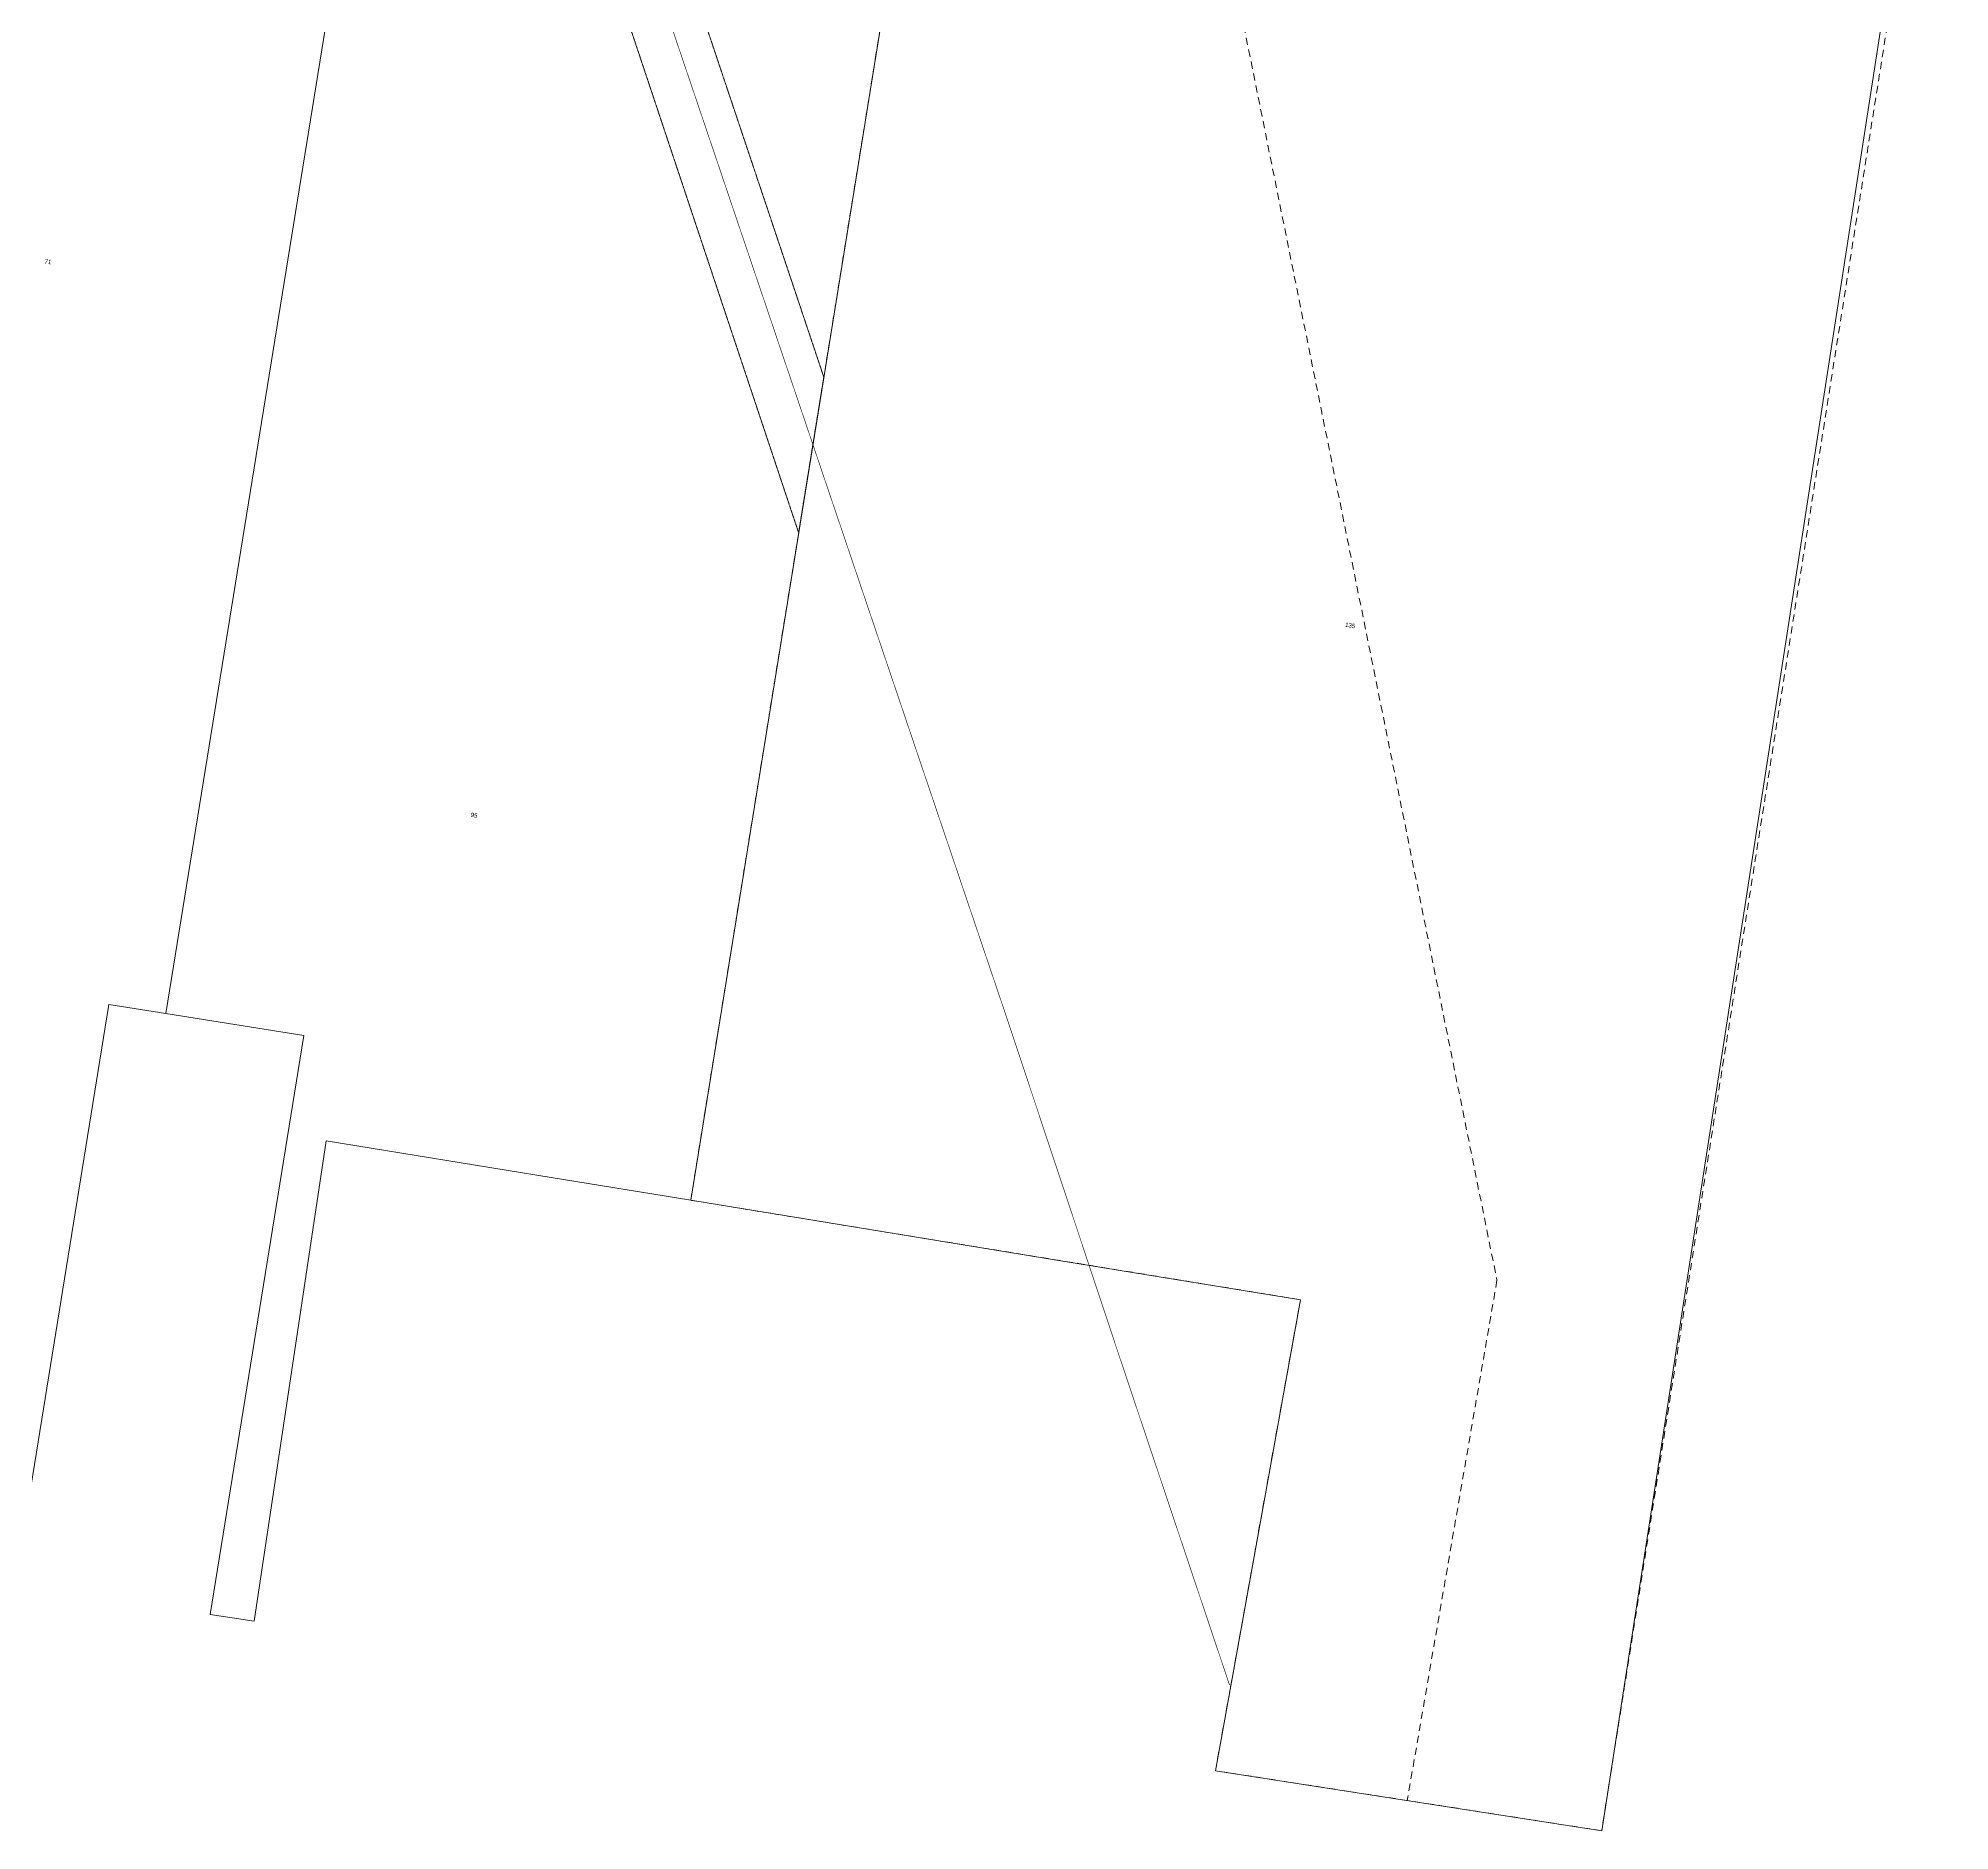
# Model space of a CAD drawing. Header units: metres. Extents: x 277548 to 280124, y 6243677 to 6246862.
# Drawn here: x 278436 to 279222, y 6243677 to 6244414 of the extents above; entities that cross this region are included whole.
import ezdxf

# ---------------------------------------------------------------- set-up
doc = ezdxf.new("R2010")
doc.units = ezdxf.units.M
for name, pattern in [('Cable Exist OH', [1, 1, 0]), ('Dash', [5, 3, -2]), ('HIDDEN', [0.375, 0.25, -0.125]), ('HIDDEN2', [0.1875, 0.125, -0.0625])]:
    doc.linetypes.add(name, pattern=pattern)
for name, color, linetype, lineweight in [('Cadastre Developer_SP_EXT', 9, 'Continuous', 5), ('Cadastre Land Parcels_SP_EXT', 9, 'Continuous', 5), ('Cadastre Other Property_SP_EXT', 9, 'HIDDEN', 5)]:
    doc.layers.add(name, color=color, linetype=linetype, lineweight=lineweight)
doc.layers.add('Notes_HV_MISC', color=7, linetype='Continuous')
doc.styles.get("Standard").update_dxf_attribs({"font": 'arial.ttf'})

msp = doc.modelspace()

# ---------------------------------------------------------------- linework, layer by layer
at = {"layer": 'Cadastre Developer_SP_EXT', "linetype": 'Dash'}
msp.add_lwpolyline([(278887.94019, 6244634.83557), (279035.60877, 6243903.46274), (278998.69442, 6243689.58544), (278919.82215, 6243701.84367), (278954.79471, 6243895.45175), (278851.22362, 6243912.34554), (278751.71242, 6243928.57706), (278704.02965, 6243936.35474), (278818.78952, 6244645.8145), (278887.94019, 6244634.83557), (279221.82237, 6244581.82583), (279219.73051, 6244568.59643), (279211.91364, 6244519.19788), (279203.90251, 6244468.58065), (279078.66768, 6243677.15616), (278998.69442, 6243689.58544)], dxfattribs=at)
at = {"layer": 'Cadastre Land Parcels_SP_EXT', "linetype": 'Continuous'}
for points in [[(278596.256, 6244681.12996), (278586.82596, 6244682.62702), (278408.45802, 6244710.94504), (278391.49304, 6244608.51798), (278390.45001, 6244602.05301), (278350.84299, 6244319.69399), (278278.25097, 6243801.54704), (278426.22304, 6243778.54797), (278464.77298, 6244016.86301), (278488.20003, 6244013.117), (278596.256, 6244681.12996)], [(278506.41899, 6243766.08397), (278524.44997, 6243763.28197), (278554.10297, 6243960.80104), (278646.629, 6243945.70897), (278704.02904, 6243936.345), (278750.48996, 6244223.576), (278818.78998, 6244645.80698), (278596.256, 6244681.12996), (278488.20003, 6244013.117), (278544.91001, 6244004.04701), (278506.41899, 6243766.08397)], [(279218.87403, 6244582.29698), (278818.78998, 6244645.80698), (278750.48996, 6244223.576), (278704.02904, 6243936.345), (278751.71302, 6243928.56802), (278851.22298, 6243912.33602), (278954.79501, 6243895.44197), (278919.822, 6243701.834), (279078.66702, 6243677.14698), (279201.57196, 6244470.70399), (279209.42296, 6244521.32397), (279217.10101, 6244570.811), (279218.87403, 6244582.29698)]]:
    msp.add_lwpolyline(points, close=True, dxfattribs=at)
at = {"layer": 'Cadastre Other Property_SP_EXT', "linetype": 'HIDDEN2'}
msp.add_lwpolyline([(278624.03007, 6244676.81812), (278591.04139, 6244682.63385), (278748.40475, 6244210.77474), (278758.75549, 6244274.7641), (278624.03007, 6244676.81812)], close=True, dxfattribs=at)
at = {"layer": 'Notes_HV_MISC', "linetype": 'Cable Exist OH', "const_width": 0.25}
msp.add_lwpolyline([(278925.61448, 6243737.02927), (278880.07794, 6243872.84394), (278833.77097, 6244012.07407), (278788.88607, 6244144.72704), (278734.53006, 6244305.37202), (278676.30997, 6244477.43905), (278622.34301, 6244636.93206), (278583.91308, 6244749.99206), (278525.71805, 6244921.56409), (278519.24253, 6244940.565)], dxfattribs=at)

# ---------------------------------------------------------------- texts
at = {"layer": 'Cadastre Land Parcels_SP_EXT'}
for s, rotation, p in [('71', 351.870647, (278438.1773, 6244321.50416)), ('135', 349.84707, (278973.04157, 6244172.18256)), ('95', 349.838823, (278613.4276, 6244093.98982))]:
    msp.add_text(s, height=1.8, rotation=rotation, dxfattribs=at).set_placement(p)

doc.saveas('drawing.dxf')
